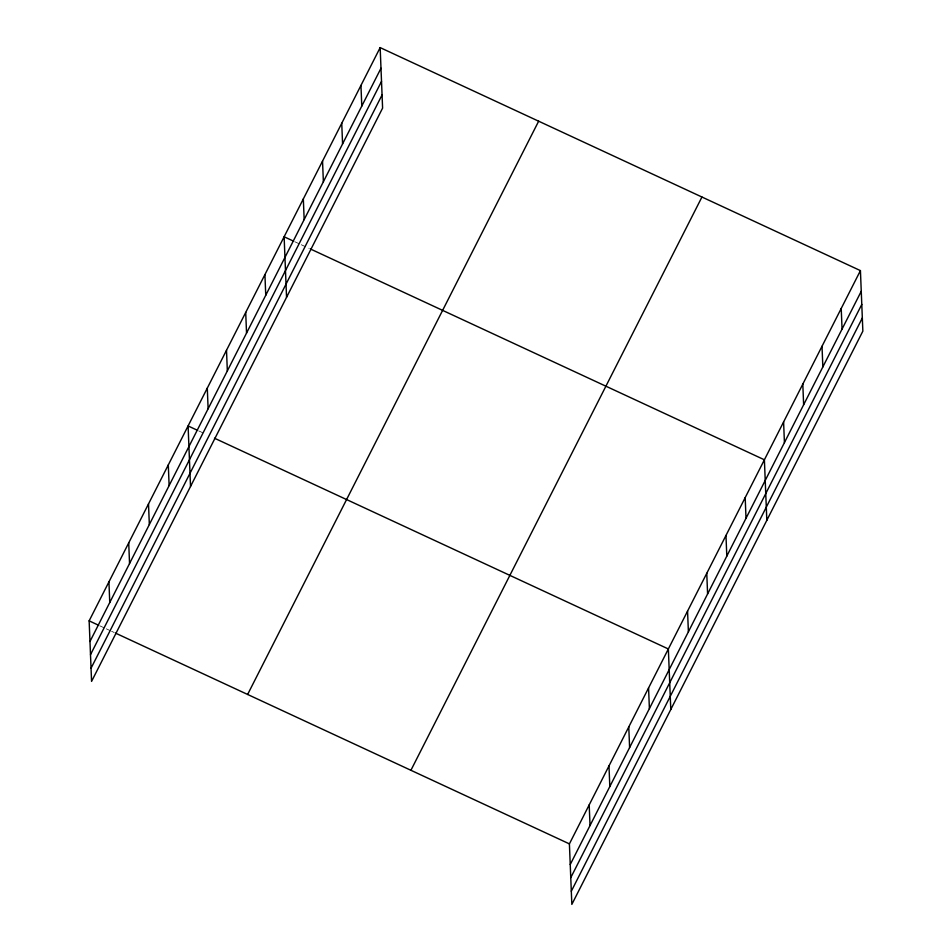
<?xml version="1.0" encoding="UTF-8"?>
<svg xmlns="http://www.w3.org/2000/svg" width="952" height="952" viewBox="0 0 952 952"><rect width="100%" height="100%" fill="white"/><g stroke="black" fill="none" stroke-linecap="round" stroke-linejoin="round"><path stroke-width="0.71" stroke-dasharray="4.76 3.57" d="M294.692 241.689L299.975 244.14M301.296 244.747L309.221 248.424M198.659 430.863L203.942 433.315M99.71 625.773L104.994 628.225M106.315 628.832L110.277 630.676M111.598 631.295L114.24 632.521"/><path stroke-width="1.43" d="M380.157 47.6L382.597 108.123L91.57 681.382L89.143 620.859L380.157 47.6L860.429 270.618L862.857 331.141L571.843 904.4L569.403 843.877L860.429 270.618M89.964 641.505L380.99 68.246M90.499 654.667L381.514 81.408M91.047 668.221L382.061 94.962M247.627 694.46L538.653 121.201M410.919 770.287L701.945 197.016M570.236 864.523L861.262 291.264M570.76 877.684L861.786 304.426M571.307 891.239L862.333 317.98M293.371 241.07L284.124 236.774L286.552 297.298M310.542 249.043L764.396 459.792L766.824 520.316M197.338 430.245L188.091 425.949L190.519 486.472M214.498 438.217L668.352 648.966L670.791 709.49M89.143 620.859L98.389 625.155M115.549 633.128L569.403 843.877M841.223 308.448L842.056 329.094M822.016 346.29L822.849 366.937M802.81 384.12L803.631 404.767M783.603 421.962L784.424 442.609M745.19 497.634L746.011 518.281M725.971 535.464L726.804 556.111M706.765 573.306L707.598 593.953M687.558 611.136L688.391 631.783M648.562 687.951L649.395 708.597M628.772 726.935L629.605 747.582M608.982 765.92L609.816 786.566M589.193 804.904L590.026 825.551M360.951 85.43L361.784 106.077M341.744 123.272L342.577 143.919M322.538 161.102L323.371 181.749M303.331 198.944L304.164 219.591M264.918 274.616L265.751 295.263M245.711 312.446L246.544 333.093M226.505 350.288L227.338 370.935M207.298 388.118L208.119 408.765M168.302 464.933L169.123 485.579M148.512 503.917L149.333 524.564M128.722 542.902L129.543 563.548M108.933 581.886L109.754 602.533"/></g></svg>
